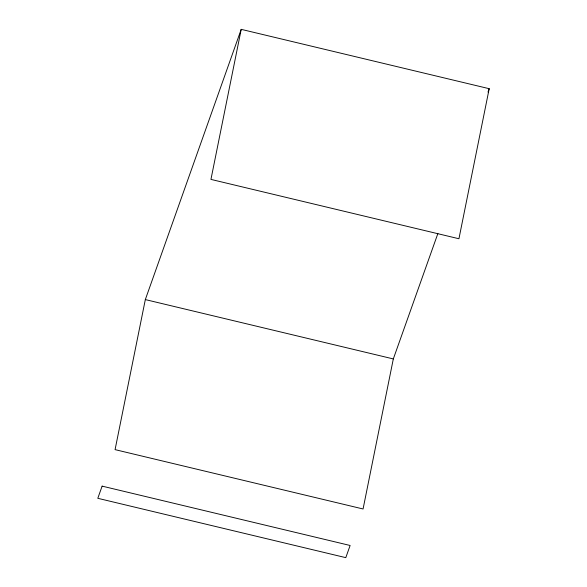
<?xml version="1.0" encoding="UTF-8"?>
<svg xmlns="http://www.w3.org/2000/svg" width="587" height="587" viewBox="0 0 587 587"><rect width="100%" height="100%" fill="white"/><g stroke="black" fill="none" stroke-linecap="round" stroke-linejoin="round"><path stroke-width="0.88" d="M241.206 29.35L210.946 179.402L458.939 238.748L489.198 88.696L241.206 29.35L145.327 299.583L115.074 449.635L363.067 508.98L393.319 358.928L437.873 233.545M487.995 92.093L489.198 88.696M145.327 299.583L393.319 358.928M102.123 486.131L97.802 498.304L345.794 557.65L350.116 545.484L102.123 486.131"/></g></svg>
